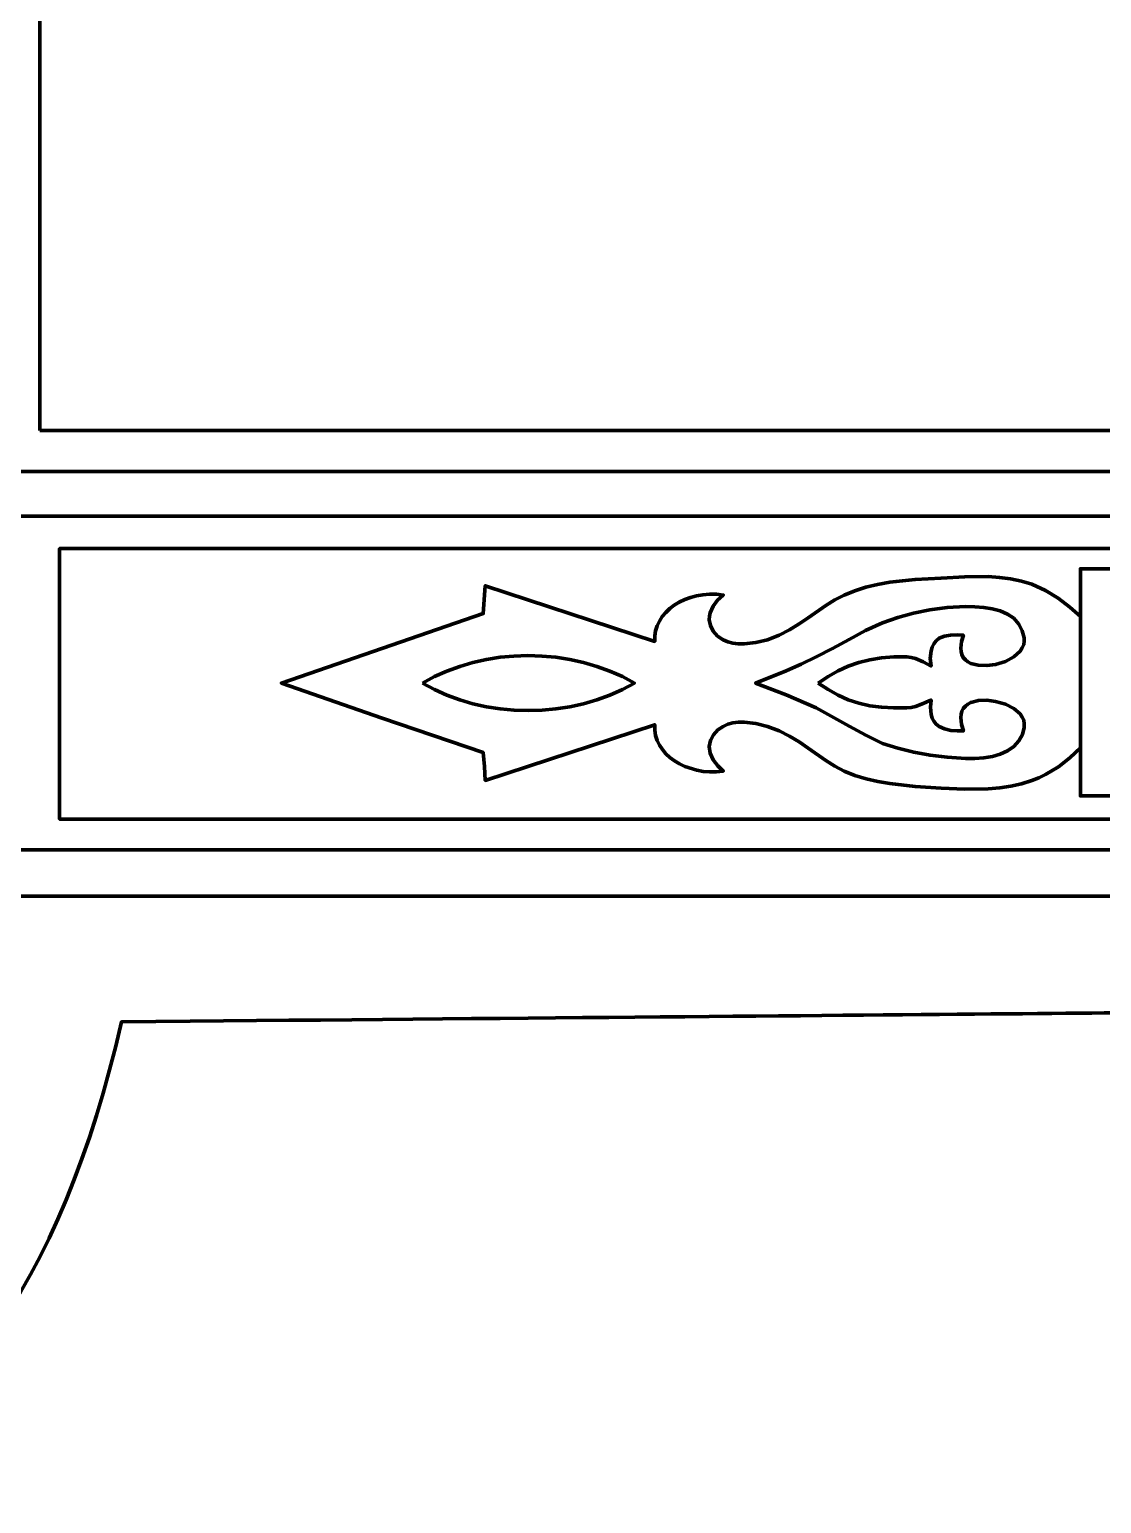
# Model space of a CAD drawing. Header units: millimetres. Extents: x -607 to 1451, y -798 to 283.
# Drawn here: x 332.93 to 350.06, y -710.53 to -686.98 of the extents above; entities that cross this region are included whole.
import ezdxf

# ---------------------------------------------------------------- set-up
doc = ezdxf.new("R2010")
doc.units = ezdxf.units.MM
doc.header["$MEASUREMENT"] = 0
doc.layers.add('layer 1', color=7, linetype='Continuous')

msp = doc.modelspace()

# ---------------------------------------------------------------- linework, layer by layer
at = {"layer": 'layer 1', "color": 242, "lineweight": 100}
for points, knots in [([(351.9345, -627.5165), (351.0278, -627.6915), (349.8621, -628.409), (348.4373, -629.6686), (348.4373, -629.6686), (345.4718, -629.7111), (343.0507, -630.7872), (341.1746, -632.8965), (341.1746, -632.8965), (339.9794, -631.6137), (337.2535, -632.2414), (332.9971, -634.7795), (332.9971, -634.7795), (330.6201, -634.0571), (328.2528, -635.1692), (325.8957, -638.115), (325.8957, -638.115), (324.6505, -637.3997), (323.3233, -637.1129), (321.9146, -637.2542), (321.9146, -637.2542), (320.578, -637.0313), (319.2867, -637.6591), (318.041, -639.1372), (318.041, -639.1372), (317.2286, -640.652), (317.6589, -642.0331), (319.3322, -643.2797), (319.3322, -643.2797), (321.52, -647.978), (322.614, -650.3273), (322.614, -650.3273), (322.614, -650.3273), (323.4749, -650.2913), (323.9051, -650.2735), (323.9051, -650.2735), (323.9051, -650.2735), (323.9412, -652.1743), (323.9589, -653.1248), (323.9589, -653.1248), (323.9589, -653.1248), (322.3451, -653.1247), (321.538, -653.1248), (321.538, -653.1248), (321.538, -653.1248), (323.6933, -656.3203), (324.5181, -658.4634), (324.0126, -659.5537), (324.0126, -659.5537), (324.0487, -677.5044), (324.0664, -686.4797), (324.0664, -686.4797), (324.0664, -686.4797), (323.0353, -688.1702), (323.0261, -689.7752), (324.0395, -691.2946), (324.0395, -691.2946), (324.4835, -692.2493), (324.0081, -693.3702), (322.6138, -694.6571), (322.6138, -694.6571), (323.4567, -696.6613), (323.4747, -698.6877), (322.6676, -700.7363), (322.6676, -700.7363), (323.1217, -705.5435), (325.184, -708.8075), (328.8546, -710.5277), (328.8546, -710.5277), (331.5938, -709.5959), (333.4408, -707.0317), (334.3957, -702.8345), (334.3957, -702.8345), (346.2676, -702.7268), (352.2034, -702.6732), (352.2034, -702.6732)], [0, 0, 0, 0, 0.05, 0.05, 0.05, 0.05, 0.1, 0.1, 0.1, 0.1, 0.15, 0.15, 0.15, 0.15, 0.2, 0.2, 0.2, 0.2, 0.25, 0.25, 0.25, 0.25, 0.3, 0.3, 0.3, 0.3, 0.35, 0.35, 0.35, 0.35, 0.4, 0.4, 0.4, 0.4, 0.45, 0.45, 0.45, 0.45, 0.5, 0.5, 0.5, 0.5, 0.55, 0.55, 0.55, 0.55, 0.6, 0.6, 0.6, 0.6, 0.65, 0.65, 0.65, 0.65, 0.7, 0.7, 0.7, 0.7, 0.75, 0.75, 0.75, 0.75, 0.8, 0.8, 0.8, 0.8, 0.85, 0.85, 0.85, 0.85, 0.9, 0.9, 0.9, 0.9, 1, 1, 1, 1]), ([(333.0904, -693.3924), (333.0904, -693.3924), (371.3143, -693.3924), (371.3143, -693.3924), (371.3143, -693.3924), (371.3143, -693.3924), (371.3143, -656.0024), (371.3143, -656.0024), (371.3143, -656.0024), (371.3143, -656.0024), (333.0904, -656.0024), (333.0904, -656.0024), (333.0904, -656.0024), (333.0904, -656.0024), (333.0904, -693.3924), (333.0904, -693.3924)], [0, 0, 0, 0, 0.2, 0.2, 0.2, 0.2, 0.4, 0.4, 0.4, 0.4, 0.6, 0.6, 0.6, 0.6, 1, 1, 1, 1])]:
    msp.add_open_spline(points, degree=3, knots=knots, dxfattribs=at)
at = {"layer": 'layer 1', "lineweight": 100}
for points, knots in [([(379.6053, -694.7586), (379.6053, -694.7586), (379.6052, -694.0431), (379.6052, -694.0431), (379.6052, -694.0431), (379.6052, -694.0431), (352.1372, -694.0431), (352.1372, -694.0431), (352.1372, -694.0431), (352.1372, -694.0431), (324.637, -694.0431), (324.637, -694.0431), (324.637, -694.0431), (324.637, -694.0431), (324.637, -694.7587), (324.637, -694.7587), (324.637, -694.7587), (324.637, -694.7587), (352.1372, -694.7587), (352.1372, -694.7587), (352.1372, -694.7587), (352.1372, -694.7587), (379.6052, -694.7587), (379.6052, -694.7587)], [0, 0, 0, 0, 0.1428571, 0.1428571, 0.1428571, 0.1428571, 0.2857143, 0.2857143, 0.2857143, 0.2857143, 0.4285714, 0.4285714, 0.4285714, 0.4285714, 0.5714286, 0.5714286, 0.5714286, 0.5714286, 0.7142857, 0.7142857, 0.7142857, 0.7142857, 1, 1, 1, 1]), ([(370.8362, -695.277), (370.8362, -695.277), (370.8361, -699.5958), (370.8361, -699.5958), (370.8361, -699.5958), (370.8361, -699.5958), (352.1372, -699.5958), (352.1372, -699.5958), (352.1372, -699.5958), (352.1372, -699.5958), (333.4062, -699.5958), (333.4062, -699.5958), (333.4062, -699.5958), (333.4062, -699.5958), (333.4062, -695.277), (333.4062, -695.277), (333.4062, -695.277), (333.4062, -695.277), (352.1372, -695.277), (352.1372, -695.277), (352.1372, -695.277), (352.1372, -695.277), (370.8361, -695.277), (370.8361, -695.277)], [0, 0, 0, 0, 0.1428571, 0.1428571, 0.1428571, 0.1428571, 0.2857143, 0.2857143, 0.2857143, 0.2857143, 0.4285714, 0.4285714, 0.4285714, 0.4285714, 0.5714286, 0.5714286, 0.5714286, 0.5714286, 0.7142857, 0.7142857, 0.7142857, 0.7142857, 1, 1, 1, 1]), ([(354.5554, -695.5977), (354.5554, -695.5977), (354.5552, -699.2256), (354.5552, -699.2256), (354.5552, -699.2256), (354.5552, -699.2256), (352.1372, -699.2256), (352.1372, -699.2256), (352.1372, -699.2256), (352.1372, -699.2256), (349.7193, -699.2256), (349.7193, -699.2256), (349.7193, -699.2256), (349.7193, -699.2256), (349.7193, -695.5978), (349.7193, -695.5978), (349.7193, -695.5978), (349.7193, -695.5978), (352.1372, -695.5978), (352.1372, -695.5978), (352.1372, -695.5978), (352.1372, -695.5978), (354.5552, -695.5978), (354.5552, -695.5978)], [0, 0, 0, 0, 0.1428571, 0.1428571, 0.1428571, 0.1428571, 0.2857143, 0.2857143, 0.2857143, 0.2857143, 0.4285714, 0.4285714, 0.4285714, 0.4285714, 0.5714286, 0.5714286, 0.5714286, 0.5714286, 0.7142857, 0.7142857, 0.7142857, 0.7142857, 1, 1, 1, 1]), ([(349.7193, -696.3627), (349.7193, -696.3627), (349.5513, -696.2107), (349.5513, -696.2107), (349.5513, -696.2107), (349.5513, -696.2107), (349.3647, -696.0687), (349.3647, -696.0687), (349.3647, -696.0687), (349.3647, -696.0687), (349.162, -695.9442), (349.162, -695.9442), (349.162, -695.9442), (349.162, -695.9442), (348.9455, -695.8446), (348.9455, -695.8446), (348.9455, -695.8446), (348.9455, -695.8446), (348.7777, -695.7948), (348.7777, -695.7948), (348.7777, -695.7948), (348.7777, -695.7948), (348.6044, -695.7593), (348.6044, -695.7593), (348.6044, -695.7593), (348.6044, -695.7593), (348.4263, -695.7363), (348.4263, -695.7363), (348.4263, -695.7363), (348.4263, -695.7363), (348.2444, -695.7241), (348.2444, -695.7241), (348.2444, -695.7241), (348.2444, -695.7241), (347.8722, -695.7246), (347.8722, -695.7246), (347.8722, -695.7246), (347.8722, -695.7246), (347.4948, -695.7459), (347.4948, -695.7459), (347.4948, -695.7459), (347.4948, -695.7459), (347.0779, -695.7699), (347.0779, -695.7699), (347.0779, -695.7699), (347.0779, -695.7699), (346.6736, -695.8143), (346.6736, -695.8143), (346.6736, -695.8143), (346.6736, -695.8143), (346.4797, -695.8483), (346.4797, -695.8483), (346.4797, -695.8483), (346.4797, -695.8483), (346.2931, -695.8923), (346.2931, -695.8923), (346.2931, -695.8923), (346.2931, -695.8923), (346.1151, -695.9481), (346.1151, -695.9481), (346.1151, -695.9481), (346.1151, -695.9481), (345.9473, -696.0173), (345.9473, -696.0173), (345.9473, -696.0173), (345.9473, -696.0173), (345.796, -696.0961), (345.796, -696.0961), (345.796, -696.0961), (345.796, -696.0961), (345.6518, -696.1855), (345.6518, -696.1855), (345.6518, -696.1855), (345.6518, -696.1855), (345.3695, -696.3811), (345.3695, -696.3811), (345.3695, -696.3811), (345.3695, -696.3811), (345.2239, -696.4798), (345.2239, -696.4798), (345.2239, -696.4798), (345.2239, -696.4798), (345.07, -696.5738), (345.07, -696.5738), (345.07, -696.5738), (345.07, -696.5738), (344.904, -696.6596), (344.904, -696.6596), (344.904, -696.6596), (344.904, -696.6596), (344.7221, -696.7331), (344.7221, -696.7331), (344.7221, -696.7331), (344.7221, -696.7331), (344.5341, -696.7765), (344.5341, -696.7765), (344.5341, -696.7765), (344.5341, -696.7765), (344.3447, -696.7983), (344.3447, -696.7983), (344.3447, -696.7983), (344.3447, -696.7983), (344.2533, -696.7977), (344.2533, -696.7977), (344.2533, -696.7977), (344.2533, -696.7977), (344.1667, -696.7875), (344.1667, -696.7875), (344.1667, -696.7875), (344.1667, -696.7875), (344.086, -696.7664), (344.086, -696.7664), (344.086, -696.7664), (344.086, -696.7664), (344.0129, -696.7331), (344.0129, -696.7331), (344.0129, -696.7331), (344.0129, -696.7331), (343.9223, -696.6741), (343.9223, -696.6741), (343.9223, -696.6741), (343.9223, -696.6741), (343.8528, -696.596), (343.8528, -696.596), (343.8528, -696.596), (343.8528, -696.596), (343.8069, -696.5061), (343.8069, -696.5061), (343.8069, -696.5061), (343.8069, -696.5061), (343.7872, -696.4122), (343.7872, -696.4122), (343.7872, -696.4122), (343.7872, -696.4122), (343.7905, -696.3558), (343.7905, -696.3558), (343.7905, -696.3558), (343.7905, -696.3558), (343.8026, -696.3008), (343.8026, -696.3008), (343.8026, -696.3008), (343.8026, -696.3008), (343.85, -696.1963), (343.85, -696.1963), (343.85, -696.1963), (343.85, -696.1963), (343.9223, -696.101), (343.9223, -696.101), (343.9223, -696.101), (343.9223, -696.101), (344.0129, -696.0173), (344.0129, -696.0173), (344.0129, -696.0173), (344.0129, -696.0173), (343.9025, -696.0062), (343.9025, -696.0062), (343.9025, -696.0062), (343.9025, -696.0062), (343.7944, -696.005), (343.7944, -696.005), (343.7944, -696.005), (343.7944, -696.005), (343.689, -696.0133), (343.689, -696.0133), (343.689, -696.0133), (343.689, -696.0133), (343.5872, -696.0306), (343.5872, -696.0306), (343.5872, -696.0306), (343.5872, -696.0306), (343.4897, -696.0564), (343.4897, -696.0564), (343.4897, -696.0564), (343.4897, -696.0564), (343.3973, -696.0902), (343.3973, -696.0902), (343.3973, -696.0902), (343.3973, -696.0902), (343.3108, -696.1314), (343.3108, -696.1314), (343.3108, -696.1314), (343.3108, -696.1314), (343.2308, -696.1796), (343.2308, -696.1796), (343.2308, -696.1796), (343.2308, -696.1796), (343.1582, -696.2344), (343.1582, -696.2344), (343.1582, -696.2344), (343.1582, -696.2344), (343.0935, -696.2951), (343.0935, -696.2951), (343.0935, -696.2951), (343.0935, -696.2951), (343.0377, -696.3613), (343.0377, -696.3613), (343.0377, -696.3613), (343.0377, -696.3613), (342.9915, -696.4326), (342.9915, -696.4326), (342.9915, -696.4326), (342.9915, -696.4326), (342.9555, -696.5083), (342.9555, -696.5083), (342.9555, -696.5083), (342.9555, -696.5083), (342.9306, -696.5881), (342.9306, -696.5881), (342.9306, -696.5881), (342.9306, -696.5881), (342.9174, -696.6714), (342.9174, -696.6714), (342.9174, -696.6714), (342.9174, -696.6714), (342.9168, -696.7576), (342.9168, -696.7576), (342.9168, -696.7576), (342.9168, -696.7576), (340.2087, -695.8693), (340.2087, -695.8693), (340.2087, -695.8693), (340.2087, -695.8693), (340.1764, -696.3135), (340.1764, -696.3135), (340.1764, -696.3135), (340.1764, -696.3135), (336.9525, -697.4241), (336.9525, -697.4241), (336.9525, -697.4241), (336.9525, -697.4241), (338.5602, -697.983), (338.5602, -697.983), (338.5602, -697.983), (338.5602, -697.983), (340.1764, -698.5346), (340.1764, -698.5346), (340.1764, -698.5346), (340.1764, -698.5346), (340.197, -698.7576), (340.197, -698.7576), (340.197, -698.7576), (340.197, -698.7576), (340.2087, -698.9788), (340.2087, -698.9788), (340.2087, -698.9788), (340.2087, -698.9788), (342.9168, -698.0904), (342.9168, -698.0904), (342.9168, -698.0904), (342.9168, -698.0904), (342.9181, -698.1764), (342.9181, -698.1764), (342.9181, -698.1764), (342.9181, -698.1764), (342.9318, -698.2593), (342.9318, -698.2593), (342.9318, -698.2593), (342.9318, -698.2593), (342.9572, -698.3389), (342.9572, -698.3389), (342.9572, -698.3389), (342.9572, -698.3389), (342.9935, -698.4145), (342.9935, -698.4145), (342.9935, -698.4145), (342.9935, -698.4145), (343.0401, -698.4855), (343.0401, -698.4855), (343.0401, -698.4855), (343.0401, -698.4855), (343.0962, -698.5516), (343.0962, -698.5516), (343.0962, -698.5516), (343.0962, -698.5516), (343.161, -698.6123), (343.161, -698.6123), (343.161, -698.6123), (343.161, -698.6123), (343.2337, -698.6669), (343.2337, -698.6669), (343.2337, -698.6669), (343.2337, -698.6669), (343.3138, -698.7151), (343.3138, -698.7151), (343.3138, -698.7151), (343.3138, -698.7151), (343.4002, -698.7564), (343.4002, -698.7564), (343.4002, -698.7564), (343.4002, -698.7564), (343.5895, -698.8162), (343.5895, -698.8162), (343.5895, -698.8162), (343.5895, -698.8162), (343.6909, -698.8337), (343.6909, -698.8337), (343.6909, -698.8337), (343.6909, -698.8337), (343.7957, -698.8423), (343.7957, -698.8423), (343.7957, -698.8423), (343.7957, -698.8423), (343.9034, -698.8415), (343.9034, -698.8415), (343.9034, -698.8415), (343.9034, -698.8415), (344.0129, -698.8308), (344.0129, -698.8308), (344.0129, -698.8308), (344.0129, -698.8308), (343.9246, -698.7453), (343.9246, -698.7453), (343.9246, -698.7453), (343.9246, -698.7453), (343.8527, -698.6494), (343.8527, -698.6494), (343.8527, -698.6494), (343.8527, -698.6494), (343.8045, -698.5455), (343.8045, -698.5455), (343.8045, -698.5455), (343.8045, -698.5455), (343.7872, -698.4359), (343.7872, -698.4359), (343.7872, -698.4359), (343.7872, -698.4359), (343.8083, -698.3401), (343.8083, -698.3401), (343.8083, -698.3401), (343.8083, -698.3401), (343.8546, -698.2496), (343.8546, -698.2496), (343.8546, -698.2496), (343.8546, -698.2496), (343.9236, -698.172), (343.9236, -698.172), (343.9236, -698.172), (343.9236, -698.172), (344.0129, -698.1151), (344.0129, -698.1151), (344.0129, -698.1151), (344.0129, -698.1151), (344.0865, -698.0804), (344.0865, -698.0804), (344.0865, -698.0804), (344.0865, -698.0804), (344.1676, -698.0583), (344.1676, -698.0583), (344.1676, -698.0583), (344.1676, -698.0583), (344.2546, -698.0475), (344.2546, -698.0475), (344.2546, -698.0475), (344.2546, -698.0475), (344.346, -698.0466), (344.346, -698.0466), (344.346, -698.0466), (344.346, -698.0466), (344.5351, -698.0692), (344.5351, -698.0692), (344.5351, -698.0692), (344.5351, -698.0692), (344.7221, -698.1151), (344.7221, -698.1151), (344.7221, -698.1151), (344.7221, -698.1151), (344.9049, -698.1866), (344.9049, -698.1866), (344.9049, -698.1866), (344.9049, -698.1866), (345.0716, -698.2709), (345.0716, -698.2709), (345.0716, -698.2709), (345.0716, -698.2709), (345.226, -698.3641), (345.226, -698.3641), (345.226, -698.3641), (345.226, -698.3641), (345.3719, -698.4623), (345.3719, -698.4623), (345.3719, -698.4623), (345.3719, -698.4623), (345.6537, -698.6591), (345.6537, -698.6591), (345.6537, -698.6591), (345.6537, -698.6591), (345.7971, -698.75), (345.7971, -698.75), (345.7971, -698.75), (345.7971, -698.75), (345.9473, -698.8308), (345.9473, -698.8308), (345.9473, -698.8308), (345.9473, -698.8308), (346.1167, -698.8974), (346.1167, -698.8974), (346.1167, -698.8974), (346.1167, -698.8974), (346.2958, -698.9513), (346.2958, -698.9513), (346.2958, -698.9513), (346.2958, -698.9513), (346.4831, -698.9941), (346.4831, -698.9941), (346.4831, -698.9941), (346.4831, -698.9941), (346.6773, -699.0276), (346.6773, -699.0276), (346.6773, -699.0276), (346.6773, -699.0276), (347.0808, -699.0733), (347.0808, -699.0733), (347.0808, -699.0733), (347.0808, -699.0733), (347.4948, -699.1022), (347.4948, -699.1022), (347.4948, -699.1022), (347.4948, -699.1022), (347.8751, -699.1171), (347.8751, -699.1171), (347.8751, -699.1171), (347.8751, -699.1171), (348.2482, -699.1125), (348.2482, -699.1125), (348.2482, -699.1125), (348.2482, -699.1125), (348.43, -699.0979), (348.43, -699.0979), (348.43, -699.0979), (348.43, -699.0979), (348.6073, -699.0721), (348.6073, -699.0721), (348.6073, -699.0721), (348.6073, -699.0721), (348.7795, -699.0331), (348.7795, -699.0331), (348.7795, -699.0331), (348.7795, -699.0331), (348.9455, -698.9788), (348.9455, -698.9788), (348.9455, -698.9788), (348.9455, -698.9788), (349.0568, -698.9365), (349.0568, -698.9365), (349.0568, -698.9365), (349.0568, -698.9365), (349.1643, -698.8858), (349.1643, -698.8858), (349.1643, -698.8858), (349.1643, -698.8858), (349.3677, -698.7634), (349.3677, -698.7634), (349.3677, -698.7634), (349.3677, -698.7634), (349.5535, -698.6192), (349.5535, -698.6192), (349.5535, -698.6192), (349.5535, -698.6192), (349.7193, -698.4606), (349.7193, -698.4606)], [0, 0, 0, 0, 0.0086207, 0.0086207, 0.0086207, 0.0086207, 0.0172414, 0.0172414, 0.0172414, 0.0172414, 0.0258621, 0.0258621, 0.0258621, 0.0258621, 0.0344828, 0.0344828, 0.0344828, 0.0344828, 0.0431034, 0.0431034, 0.0431034, 0.0431034, 0.0517241, 0.0517241, 0.0517241, 0.0517241, 0.0603448, 0.0603448, 0.0603448, 0.0603448, 0.0689655, 0.0689655, 0.0689655, 0.0689655, 0.0775862, 0.0775862, 0.0775862, 0.0775862, 0.0862069, 0.0862069, 0.0862069, 0.0862069, 0.0948276, 0.0948276, 0.0948276, 0.0948276, 0.1034483, 0.1034483, 0.1034483, 0.1034483, 0.112069, 0.112069, 0.112069, 0.112069, 0.1206897, 0.1206897, 0.1206897, 0.1206897, 0.1293103, 0.1293103, 0.1293103, 0.1293103, 0.137931, 0.137931, 0.137931, 0.137931, 0.1465517, 0.1465517, 0.1465517, 0.1465517, 0.1551724, 0.1551724, 0.1551724, 0.1551724, 0.1637931, 0.1637931, 0.1637931, 0.1637931, 0.1724138, 0.1724138, 0.1724138, 0.1724138, 0.1810345, 0.1810345, 0.1810345, 0.1810345, 0.1896552, 0.1896552, 0.1896552, 0.1896552, 0.1982759, 0.1982759, 0.1982759, 0.1982759, 0.2068966, 0.2068966, 0.2068966, 0.2068966, 0.2155172, 0.2155172, 0.2155172, 0.2155172, 0.2241379, 0.2241379, 0.2241379, 0.2241379, 0.2327586, 0.2327586, 0.2327586, 0.2327586, 0.2413793, 0.2413793, 0.2413793, 0.2413793, 0.25, 0.25, 0.25, 0.25, 0.2586207, 0.2586207, 0.2586207, 0.2586207, 0.2672414, 0.2672414, 0.2672414, 0.2672414, 0.2758621, 0.2758621, 0.2758621, 0.2758621, 0.2844828, 0.2844828, 0.2844828, 0.2844828, 0.2931034, 0.2931034, 0.2931034, 0.2931034, 0.3017241, 0.3017241, 0.3017241, 0.3017241, 0.3103448, 0.3103448, 0.3103448, 0.3103448, 0.3189655, 0.3189655, 0.3189655, 0.3189655, 0.3275862, 0.3275862, 0.3275862, 0.3275862, 0.3362069, 0.3362069, 0.3362069, 0.3362069, 0.3448276, 0.3448276, 0.3448276, 0.3448276, 0.3534483, 0.3534483, 0.3534483, 0.3534483, 0.362069, 0.362069, 0.362069, 0.362069, 0.3706897, 0.3706897, 0.3706897, 0.3706897, 0.3793103, 0.3793103, 0.3793103, 0.3793103, 0.387931, 0.387931, 0.387931, 0.387931, 0.3965517, 0.3965517, 0.3965517, 0.3965517, 0.4051724, 0.4051724, 0.4051724, 0.4051724, 0.4137931, 0.4137931, 0.4137931, 0.4137931, 0.4224138, 0.4224138, 0.4224138, 0.4224138, 0.4310345, 0.4310345, 0.4310345, 0.4310345, 0.4396552, 0.4396552, 0.4396552, 0.4396552, 0.4482759, 0.4482759, 0.4482759, 0.4482759, 0.4568966, 0.4568966, 0.4568966, 0.4568966, 0.4655172, 0.4655172, 0.4655172, 0.4655172, 0.4741379, 0.4741379, 0.4741379, 0.4741379, 0.4827586, 0.4827586, 0.4827586, 0.4827586, 0.4913793, 0.4913793, 0.4913793, 0.4913793, 0.5, 0.5, 0.5, 0.5, 0.5086207, 0.5086207, 0.5086207, 0.5086207, 0.5172414, 0.5172414, 0.5172414, 0.5172414, 0.5258621, 0.5258621, 0.5258621, 0.5258621, 0.5344828, 0.5344828, 0.5344828, 0.5344828, 0.5431034, 0.5431034, 0.5431034, 0.5431034, 0.5517241, 0.5517241, 0.5517241, 0.5517241, 0.5603448, 0.5603448, 0.5603448, 0.5603448, 0.5689655, 0.5689655, 0.5689655, 0.5689655, 0.5775862, 0.5775862, 0.5775862, 0.5775862, 0.5862069, 0.5862069, 0.5862069, 0.5862069, 0.5948276, 0.5948276, 0.5948276, 0.5948276, 0.6034483, 0.6034483, 0.6034483, 0.6034483, 0.612069, 0.612069, 0.612069, 0.612069, 0.6206897, 0.6206897, 0.6206897, 0.6206897, 0.6293103, 0.6293103, 0.6293103, 0.6293103, 0.637931, 0.637931, 0.637931, 0.637931, 0.6465517, 0.6465517, 0.6465517, 0.6465517, 0.6551724, 0.6551724, 0.6551724, 0.6551724, 0.6637931, 0.6637931, 0.6637931, 0.6637931, 0.6724138, 0.6724138, 0.6724138, 0.6724138, 0.6810345, 0.6810345, 0.6810345, 0.6810345, 0.6896552, 0.6896552, 0.6896552, 0.6896552, 0.6982759, 0.6982759, 0.6982759, 0.6982759, 0.7068966, 0.7068966, 0.7068966, 0.7068966, 0.7155172, 0.7155172, 0.7155172, 0.7155172, 0.7241379, 0.7241379, 0.7241379, 0.7241379, 0.7327586, 0.7327586, 0.7327586, 0.7327586, 0.7413793, 0.7413793, 0.7413793, 0.7413793, 0.75, 0.75, 0.75, 0.75, 0.7586207, 0.7586207, 0.7586207, 0.7586207, 0.7672414, 0.7672414, 0.7672414, 0.7672414, 0.7758621, 0.7758621, 0.7758621, 0.7758621, 0.7844828, 0.7844828, 0.7844828, 0.7844828, 0.7931034, 0.7931034, 0.7931034, 0.7931034, 0.8017241, 0.8017241, 0.8017241, 0.8017241, 0.8103448, 0.8103448, 0.8103448, 0.8103448, 0.8189655, 0.8189655, 0.8189655, 0.8189655, 0.8275862, 0.8275862, 0.8275862, 0.8275862, 0.8362069, 0.8362069, 0.8362069, 0.8362069, 0.8448276, 0.8448276, 0.8448276, 0.8448276, 0.8534483, 0.8534483, 0.8534483, 0.8534483, 0.862069, 0.862069, 0.862069, 0.862069, 0.8706897, 0.8706897, 0.8706897, 0.8706897, 0.8793103, 0.8793103, 0.8793103, 0.8793103, 0.887931, 0.887931, 0.887931, 0.887931, 0.8965517, 0.8965517, 0.8965517, 0.8965517, 0.9051724, 0.9051724, 0.9051724, 0.9051724, 0.9137931, 0.9137931, 0.9137931, 0.9137931, 0.9224138, 0.9224138, 0.9224138, 0.9224138, 0.9310345, 0.9310345, 0.9310345, 0.9310345, 0.9396552, 0.9396552, 0.9396552, 0.9396552, 0.9482759, 0.9482759, 0.9482759, 0.9482759, 0.9568966, 0.9568966, 0.9568966, 0.9568966, 0.9655172, 0.9655172, 0.9655172, 0.9655172, 0.9741379, 0.9741379, 0.9741379, 0.9741379, 0.9827586, 0.9827586, 0.9827586, 0.9827586, 1, 1, 1, 1]), ([(345.5282, -697.4239), (345.5282, -697.4239), (345.6874, -697.529), (345.6874, -697.529), (345.6874, -697.529), (345.6874, -697.529), (345.8479, -697.6172), (345.8479, -697.6172), (345.8479, -697.6172), (345.8479, -697.6172), (346.0115, -697.6889), (346.0115, -697.6889), (346.0115, -697.6889), (346.0115, -697.6889), (346.1805, -697.7449), (346.1805, -697.7449), (346.1805, -697.7449), (346.1805, -697.7449), (346.3564, -697.7853), (346.3564, -697.7853), (346.3564, -697.7853), (346.3564, -697.7853), (346.5416, -697.8108), (346.5416, -697.8108), (346.5416, -697.8108), (346.5416, -697.8108), (346.7378, -697.8219), (346.7378, -697.8219), (346.7378, -697.8219), (346.7378, -697.8219), (346.9467, -697.8189), (346.9467, -697.8189), (346.9467, -697.8189), (346.9467, -697.8189), (347.015, -697.8145), (347.015, -697.8145), (347.015, -697.8145), (347.015, -697.8145), (347.0837, -697.7995), (347.0837, -697.7995), (347.0837, -697.7995), (347.0837, -697.7995), (347.2098, -697.7527), (347.2098, -697.7527), (347.2098, -697.7527), (347.2098, -697.7527), (347.3011, -697.7082), (347.3011, -697.7082), (347.3011, -697.7082), (347.3011, -697.7082), (347.3336, -697.6955), (347.3336, -697.6955), (347.3336, -697.6955), (347.3336, -697.6955), (347.3227, -697.8089), (347.3227, -697.8089), (347.3227, -697.8089), (347.3227, -697.8089), (347.3349, -697.9274), (347.3349, -697.9274), (347.3349, -697.9274), (347.3349, -697.9274), (347.3523, -697.9835), (347.3523, -697.9835), (347.3523, -697.9835), (347.3523, -697.9835), (347.3786, -698.0348), (347.3786, -698.0348), (347.3786, -698.0348), (347.3786, -698.0348), (347.4151, -698.0793), (347.4151, -698.0793), (347.4151, -698.0793), (347.4151, -698.0793), (347.4626, -698.1151), (347.4626, -698.1151), (347.4626, -698.1151), (347.4626, -698.1151), (347.5475, -698.1569), (347.5475, -698.1569), (347.5475, -698.1569), (347.5475, -698.1569), (347.6473, -698.18), (347.6473, -698.18), (347.6473, -698.18), (347.6473, -698.18), (347.7513, -698.1892), (347.7513, -698.1892), (347.7513, -698.1892), (347.7513, -698.1892), (347.8494, -698.1891), (347.8494, -698.1891), (347.8494, -698.1891), (347.8494, -698.1891), (347.822, -698.0832), (347.822, -698.0832), (347.822, -698.0832), (347.822, -698.0832), (347.8099, -697.9735), (347.8099, -697.9735), (347.8099, -697.9735), (347.8099, -697.9735), (347.8134, -697.9212), (347.8134, -697.9212), (347.8134, -697.9212), (347.8134, -697.9212), (347.8256, -697.8728), (347.8256, -697.8728), (347.8256, -697.8728), (347.8256, -697.8728), (347.8478, -697.83), (347.8478, -697.83), (347.8478, -697.83), (347.8478, -697.83), (347.8817, -697.7942), (347.8817, -697.7942), (347.8817, -697.7942), (347.8817, -697.7942), (347.9199, -697.759), (347.9199, -697.759), (347.9199, -697.759), (347.9199, -697.759), (347.9685, -697.7317), (347.9685, -697.7317), (347.9685, -697.7317), (347.9685, -697.7317), (348.0892, -697.7002), (348.0892, -697.7002), (348.0892, -697.7002), (348.0892, -697.7002), (348.2269, -697.6972), (348.2269, -697.6972), (348.2269, -697.6972), (348.2269, -697.6972), (348.3653, -697.7202), (348.3653, -697.7202), (348.3653, -697.7202), (348.3653, -697.7202), (348.5244, -697.7632), (348.5244, -697.7632), (348.5244, -697.7632), (348.5244, -697.7632), (348.6566, -697.8309), (348.6566, -697.8309), (348.6566, -697.8309), (348.6566, -697.8309), (348.7561, -697.9174), (348.7561, -697.9174), (348.7561, -697.9174), (348.7561, -697.9174), (348.7916, -697.9657), (348.7916, -697.9657), (348.7916, -697.9657), (348.7916, -697.9657), (348.8166, -698.0163), (348.8166, -698.0163), (348.8166, -698.0163), (348.8166, -698.0163), (348.8239, -698.0738), (348.8239, -698.0738), (348.8239, -698.0738), (348.8239, -698.0738), (348.8218, -698.1317), (348.8218, -698.1317), (348.8218, -698.1317), (348.8218, -698.1317), (348.7928, -698.2449), (348.7928, -698.2449), (348.7928, -698.2449), (348.7928, -698.2449), (348.7355, -698.3488), (348.7355, -698.3488), (348.7355, -698.3488), (348.7355, -698.3488), (348.6554, -698.4359), (348.6554, -698.4359), (348.6554, -698.4359), (348.6554, -698.4359), (348.5551, -698.5061), (348.5551, -698.5061), (348.5551, -698.5061), (348.5551, -698.5061), (348.4405, -698.5585), (348.4405, -698.5585), (348.4405, -698.5585), (348.4405, -698.5585), (348.3141, -698.5951), (348.3141, -698.5951), (348.3141, -698.5951), (348.3141, -698.5951), (348.1781, -698.6178), (348.1781, -698.6178), (348.1781, -698.6178), (348.1781, -698.6178), (348.0356, -698.6284), (348.0356, -698.6284), (348.0356, -698.6284), (348.0356, -698.6284), (347.8886, -698.6292), (347.8886, -698.6292), (347.8886, -698.6292), (347.8886, -698.6292), (347.5915, -698.6086), (347.5915, -698.6086), (347.5915, -698.6086), (347.5915, -698.6086), (347.3179, -698.5772), (347.3179, -698.5772), (347.3179, -698.5772), (347.3179, -698.5772), (347.0557, -698.5294), (347.0557, -698.5294), (347.0557, -698.5294), (347.0557, -698.5294), (346.8036, -698.4658), (346.8036, -698.4658), (346.8036, -698.4658), (346.8036, -698.4658), (346.5599, -698.3865), (346.5599, -698.3865), (346.5599, -698.3865), (346.5599, -698.3865), (346.2887, -698.2573), (346.2887, -698.2573), (346.2887, -698.2573), (346.2887, -698.2573), (346.0239, -698.1139), (346.0239, -698.1139), (346.0239, -698.1139), (346.0239, -698.1139), (345.4959, -697.8189), (345.4959, -697.8189), (345.4959, -697.8189), (345.4959, -697.8189), (345.0185, -697.6124), (345.0185, -697.6124), (345.0185, -697.6124), (345.0185, -697.6124), (344.5287, -697.4241), (344.5287, -697.4241), (344.5287, -697.4241), (344.5287, -697.4241), (345.018, -697.2286), (345.018, -697.2286), (345.018, -697.2286), (345.018, -697.2286), (345.2587, -697.1221), (345.2587, -697.1221), (345.2587, -697.1221), (345.2587, -697.1221), (345.4959, -697.0045), (345.4959, -697.0045), (345.4959, -697.0045), (345.4959, -697.0045), (345.7602, -696.8691), (345.7602, -696.8691), (345.7602, -696.8691), (345.7602, -696.8691), (346.0224, -696.7259), (346.0224, -696.7259), (346.0224, -696.7259), (346.0224, -696.7259), (346.2874, -696.5862), (346.2874, -696.5862), (346.2874, -696.5862), (346.2874, -696.5862), (346.5599, -696.4615), (346.5599, -696.4615), (346.5599, -696.4615), (346.5599, -696.4615), (346.8017, -696.377), (346.8017, -696.377), (346.8017, -696.377), (346.8017, -696.377), (347.0532, -696.3089), (347.0532, -696.3089), (347.0532, -696.3089), (347.0532, -696.3089), (347.316, -696.2554), (347.316, -696.2554), (347.316, -696.2554), (347.316, -696.2554), (347.5915, -696.2148), (347.5915, -696.2148), (347.5915, -696.2148), (347.5915, -696.2148), (347.8865, -696.2021), (347.8865, -696.2021), (347.8865, -696.2021), (347.8865, -696.2021), (348.033, -696.2047), (348.033, -696.2047), (348.033, -696.2047), (348.033, -696.2047), (348.1755, -696.216), (348.1755, -696.216), (348.1755, -696.216), (348.1755, -696.216), (348.3114, -696.2379), (348.3114, -696.2379), (348.3114, -696.2379), (348.3114, -696.2379), (348.4384, -696.2725), (348.4384, -696.2725), (348.4384, -696.2725), (348.4384, -696.2725), (348.5539, -696.3217), (348.5539, -696.3217), (348.5539, -696.3217), (348.5539, -696.3217), (348.6554, -696.3876), (348.6554, -696.3876), (348.6554, -696.3876), (348.6554, -696.3876), (348.734, -696.4817), (348.734, -696.4817), (348.734, -696.4817), (348.734, -696.4817), (348.791, -696.588), (348.791, -696.588), (348.791, -696.588), (348.791, -696.588), (348.8205, -696.6989), (348.8205, -696.6989), (348.8205, -696.6989), (348.8205, -696.6989), (348.8231, -696.7537), (348.8231, -696.7537), (348.8231, -696.7537), (348.8231, -696.7537), (348.8166, -696.8071), (348.8166, -696.8071), (348.8166, -696.8071), (348.8166, -696.8071), (348.7911, -696.862), (348.7911, -696.862), (348.7911, -696.862), (348.7911, -696.862), (348.7554, -696.9137), (348.7554, -696.9137), (348.7554, -696.9137), (348.7554, -696.9137), (348.6558, -697.0052), (348.6558, -697.0052), (348.6558, -697.0052), (348.6558, -697.0052), (348.5238, -697.078), (348.5238, -697.078), (348.5238, -697.078), (348.5238, -697.078), (348.3653, -697.1279), (348.3653, -697.1279), (348.3653, -697.1279), (348.3653, -697.1279), (348.2266, -697.1447), (348.2266, -697.1447), (348.2266, -697.1447), (348.2266, -697.1447), (348.0886, -697.1398), (348.0886, -697.1398), (348.0886, -697.1398), (348.0886, -697.1398), (347.968, -697.1104), (347.968, -697.1104), (347.968, -697.1104), (347.968, -697.1104), (347.9196, -697.0856), (347.9196, -697.0856), (347.9196, -697.0856), (347.9196, -697.0856), (347.8817, -697.0538), (347.8817, -697.0538), (347.8817, -697.0538), (347.8817, -697.0538), (347.8473, -697.0148), (347.8473, -697.0148), (347.8473, -697.0148), (347.8473, -697.0148), (347.8248, -696.9695), (347.8248, -696.9695), (347.8248, -696.9695), (347.8248, -696.9695), (347.8123, -696.9197), (347.8123, -696.9197), (347.8123, -696.9197), (347.8123, -696.9197), (347.8087, -696.867), (347.8087, -696.867), (347.8087, -696.867), (347.8087, -696.867), (347.821, -696.7591), (347.821, -696.7591), (347.821, -696.7591), (347.821, -696.7591), (347.8494, -696.659), (347.8494, -696.659), (347.8494, -696.659), (347.8494, -696.659), (347.75, -696.6528), (347.75, -696.6528), (347.75, -696.6528), (347.75, -696.6528), (347.6456, -696.6575), (347.6456, -696.6575), (347.6456, -696.6575), (347.6456, -696.6575), (347.5462, -696.6753), (347.5462, -696.6753), (347.5462, -696.6753), (347.5462, -696.6753), (347.4626, -696.7084), (347.4626, -696.7084), (347.4626, -696.7084), (347.4626, -696.7084), (347.4144, -696.7492), (347.4144, -696.7492), (347.4144, -696.7492), (347.4144, -696.7492), (347.3776, -696.7976), (347.3776, -696.7976), (347.3776, -696.7976), (347.3776, -696.7976), (347.3511, -696.852), (347.3511, -696.852), (347.3511, -696.852), (347.3511, -696.852), (347.3337, -696.9106), (347.3337, -696.9106), (347.3337, -696.9106), (347.3337, -696.9106), (347.3219, -697.0335), (347.3219, -697.0335), (347.3219, -697.0335), (347.3219, -697.0335), (347.3336, -697.1526), (347.3336, -697.1526), (347.3336, -697.1526), (347.3336, -697.1526), (347.2091, -697.0854), (347.2091, -697.0854), (347.2091, -697.0854), (347.2091, -697.0854), (347.0831, -697.0331), (347.0831, -697.0331), (347.0831, -697.0331), (347.0831, -697.0331), (347.0147, -697.0141), (347.0147, -697.0141), (347.0147, -697.0141), (347.0147, -697.0141), (346.9467, -697.0045), (346.9467, -697.0045), (346.9467, -697.0045), (346.9467, -697.0045), (346.7373, -697.0071), (346.7373, -697.0071), (346.7373, -697.0071), (346.7373, -697.0071), (346.5409, -697.0226), (346.5409, -697.0226), (346.5409, -697.0226), (346.5409, -697.0226), (346.3557, -697.0515), (346.3557, -697.0515), (346.3557, -697.0515), (346.3557, -697.0515), (346.1796, -697.0947), (346.1796, -697.0947), (346.1796, -697.0947), (346.1796, -697.0947), (346.0108, -697.1527), (346.0108, -697.1527), (346.0108, -697.1527), (346.0108, -697.1527), (345.8473, -697.2265), (345.8473, -697.2265), (345.8473, -697.2265), (345.8473, -697.2265), (345.6871, -697.3167), (345.6871, -697.3167), (345.6871, -697.3167), (345.6871, -697.3167), (345.5281, -697.4241), (345.5281, -697.4241)], [0, 0, 0, 0, 0.0081967, 0.0081967, 0.0081967, 0.0081967, 0.0163934, 0.0163934, 0.0163934, 0.0163934, 0.0245902, 0.0245902, 0.0245902, 0.0245902, 0.0327869, 0.0327869, 0.0327869, 0.0327869, 0.0409836, 0.0409836, 0.0409836, 0.0409836, 0.0491803, 0.0491803, 0.0491803, 0.0491803, 0.057377, 0.057377, 0.057377, 0.057377, 0.0655738, 0.0655738, 0.0655738, 0.0655738, 0.0737705, 0.0737705, 0.0737705, 0.0737705, 0.0819672, 0.0819672, 0.0819672, 0.0819672, 0.0901639, 0.0901639, 0.0901639, 0.0901639, 0.0983607, 0.0983607, 0.0983607, 0.0983607, 0.1065574, 0.1065574, 0.1065574, 0.1065574, 0.1147541, 0.1147541, 0.1147541, 0.1147541, 0.1229508, 0.1229508, 0.1229508, 0.1229508, 0.1311475, 0.1311475, 0.1311475, 0.1311475, 0.1393443, 0.1393443, 0.1393443, 0.1393443, 0.147541, 0.147541, 0.147541, 0.147541, 0.1557377, 0.1557377, 0.1557377, 0.1557377, 0.1639344, 0.1639344, 0.1639344, 0.1639344, 0.1721311, 0.1721311, 0.1721311, 0.1721311, 0.1803279, 0.1803279, 0.1803279, 0.1803279, 0.1885246, 0.1885246, 0.1885246, 0.1885246, 0.1967213, 0.1967213, 0.1967213, 0.1967213, 0.204918, 0.204918, 0.204918, 0.204918, 0.2131148, 0.2131148, 0.2131148, 0.2131148, 0.2213115, 0.2213115, 0.2213115, 0.2213115, 0.2295082, 0.2295082, 0.2295082, 0.2295082, 0.2377049, 0.2377049, 0.2377049, 0.2377049, 0.2459016, 0.2459016, 0.2459016, 0.2459016, 0.2540984, 0.2540984, 0.2540984, 0.2540984, 0.2622951, 0.2622951, 0.2622951, 0.2622951, 0.2704918, 0.2704918, 0.2704918, 0.2704918, 0.2786885, 0.2786885, 0.2786885, 0.2786885, 0.2868852, 0.2868852, 0.2868852, 0.2868852, 0.295082, 0.295082, 0.295082, 0.295082, 0.3032787, 0.3032787, 0.3032787, 0.3032787, 0.3114754, 0.3114754, 0.3114754, 0.3114754, 0.3196721, 0.3196721, 0.3196721, 0.3196721, 0.3278689, 0.3278689, 0.3278689, 0.3278689, 0.3360656, 0.3360656, 0.3360656, 0.3360656, 0.3442623, 0.3442623, 0.3442623, 0.3442623, 0.352459, 0.352459, 0.352459, 0.352459, 0.3606557, 0.3606557, 0.3606557, 0.3606557, 0.3688525, 0.3688525, 0.3688525, 0.3688525, 0.3770492, 0.3770492, 0.3770492, 0.3770492, 0.3852459, 0.3852459, 0.3852459, 0.3852459, 0.3934426, 0.3934426, 0.3934426, 0.3934426, 0.4016393, 0.4016393, 0.4016393, 0.4016393, 0.4098361, 0.4098361, 0.4098361, 0.4098361, 0.4180328, 0.4180328, 0.4180328, 0.4180328, 0.4262295, 0.4262295, 0.4262295, 0.4262295, 0.4344262, 0.4344262, 0.4344262, 0.4344262, 0.442623, 0.442623, 0.442623, 0.442623, 0.4508197, 0.4508197, 0.4508197, 0.4508197, 0.4590164, 0.4590164, 0.4590164, 0.4590164, 0.4672131, 0.4672131, 0.4672131, 0.4672131, 0.4754098, 0.4754098, 0.4754098, 0.4754098, 0.4836066, 0.4836066, 0.4836066, 0.4836066, 0.4918033, 0.4918033, 0.4918033, 0.4918033, 0.5, 0.5, 0.5, 0.5, 0.5081967, 0.5081967, 0.5081967, 0.5081967, 0.5163934, 0.5163934, 0.5163934, 0.5163934, 0.5245902, 0.5245902, 0.5245902, 0.5245902, 0.5327869, 0.5327869, 0.5327869, 0.5327869, 0.5409836, 0.5409836, 0.5409836, 0.5409836, 0.5491803, 0.5491803, 0.5491803, 0.5491803, 0.557377, 0.557377, 0.557377, 0.557377, 0.5655738, 0.5655738, 0.5655738, 0.5655738, 0.5737705, 0.5737705, 0.5737705, 0.5737705, 0.5819672, 0.5819672, 0.5819672, 0.5819672, 0.5901639, 0.5901639, 0.5901639, 0.5901639, 0.5983607, 0.5983607, 0.5983607, 0.5983607, 0.6065574, 0.6065574, 0.6065574, 0.6065574, 0.6147541, 0.6147541, 0.6147541, 0.6147541, 0.6229508, 0.6229508, 0.6229508, 0.6229508, 0.6311475, 0.6311475, 0.6311475, 0.6311475, 0.6393443, 0.6393443, 0.6393443, 0.6393443, 0.647541, 0.647541, 0.647541, 0.647541, 0.6557377, 0.6557377, 0.6557377, 0.6557377, 0.6639344, 0.6639344, 0.6639344, 0.6639344, 0.6721311, 0.6721311, 0.6721311, 0.6721311, 0.6803279, 0.6803279, 0.6803279, 0.6803279, 0.6885246, 0.6885246, 0.6885246, 0.6885246, 0.6967213, 0.6967213, 0.6967213, 0.6967213, 0.704918, 0.704918, 0.704918, 0.704918, 0.7131148, 0.7131148, 0.7131148, 0.7131148, 0.7213115, 0.7213115, 0.7213115, 0.7213115, 0.7295082, 0.7295082, 0.7295082, 0.7295082, 0.7377049, 0.7377049, 0.7377049, 0.7377049, 0.7459016, 0.7459016, 0.7459016, 0.7459016, 0.7540984, 0.7540984, 0.7540984, 0.7540984, 0.7622951, 0.7622951, 0.7622951, 0.7622951, 0.7704918, 0.7704918, 0.7704918, 0.7704918, 0.7786885, 0.7786885, 0.7786885, 0.7786885, 0.7868852, 0.7868852, 0.7868852, 0.7868852, 0.795082, 0.795082, 0.795082, 0.795082, 0.8032787, 0.8032787, 0.8032787, 0.8032787, 0.8114754, 0.8114754, 0.8114754, 0.8114754, 0.8196721, 0.8196721, 0.8196721, 0.8196721, 0.8278689, 0.8278689, 0.8278689, 0.8278689, 0.8360656, 0.8360656, 0.8360656, 0.8360656, 0.8442623, 0.8442623, 0.8442623, 0.8442623, 0.852459, 0.852459, 0.852459, 0.852459, 0.8606557, 0.8606557, 0.8606557, 0.8606557, 0.8688525, 0.8688525, 0.8688525, 0.8688525, 0.8770492, 0.8770492, 0.8770492, 0.8770492, 0.8852459, 0.8852459, 0.8852459, 0.8852459, 0.8934426, 0.8934426, 0.8934426, 0.8934426, 0.9016393, 0.9016393, 0.9016393, 0.9016393, 0.9098361, 0.9098361, 0.9098361, 0.9098361, 0.9180328, 0.9180328, 0.9180328, 0.9180328, 0.9262295, 0.9262295, 0.9262295, 0.9262295, 0.9344262, 0.9344262, 0.9344262, 0.9344262, 0.942623, 0.942623, 0.942623, 0.942623, 0.9508197, 0.9508197, 0.9508197, 0.9508197, 0.9590164, 0.9590164, 0.9590164, 0.9590164, 0.9672131, 0.9672131, 0.9672131, 0.9672131, 0.9754098, 0.9754098, 0.9754098, 0.9754098, 0.9836066, 0.9836066, 0.9836066, 0.9836066, 1, 1, 1, 1]), ([(339.2093, -697.4239), (339.2093, -697.4239), (339.3989, -697.5273), (339.3989, -697.5273), (339.3989, -697.5273), (339.3989, -697.5273), (339.5968, -697.6168), (339.5968, -697.6168), (339.5968, -697.6168), (339.5968, -697.6168), (339.8018, -697.6925), (339.8018, -697.6925), (339.8018, -697.6925), (339.8018, -697.6925), (340.0127, -697.7544), (340.0127, -697.7544), (340.0127, -697.7544), (340.0127, -697.7544), (340.2286, -697.8025), (340.2286, -697.8025), (340.2286, -697.8025), (340.2286, -697.8025), (340.448, -697.837), (340.448, -697.837), (340.448, -697.837), (340.448, -697.837), (340.67, -697.8575), (340.67, -697.8575), (340.67, -697.8575), (340.67, -697.8575), (340.8935, -697.8644), (340.8935, -697.8644), (340.8935, -697.8644), (340.8935, -697.8644), (341.1172, -697.8574), (341.1172, -697.8574), (341.1172, -697.8574), (341.1172, -697.8574), (341.34, -697.8367), (341.34, -697.8367), (341.34, -697.8367), (341.34, -697.8367), (341.5609, -697.8023), (341.5609, -697.8023), (341.5609, -697.8023), (341.5609, -697.8023), (341.7785, -697.7541), (341.7785, -697.7541), (341.7785, -697.7541), (341.7785, -697.7541), (341.9918, -697.6922), (341.9918, -697.6922), (341.9918, -697.6922), (341.9918, -697.6922), (342.1996, -697.6165), (342.1996, -697.6165), (342.1996, -697.6165), (342.1996, -697.6165), (342.4009, -697.5272), (342.4009, -697.5272), (342.4009, -697.5272), (342.4009, -697.5272), (342.5944, -697.4241), (342.5944, -697.4241), (342.5944, -697.4241), (342.5944, -697.4241), (342.4005, -697.3211), (342.4005, -697.3211), (342.4005, -697.3211), (342.4005, -697.3211), (342.199, -697.2319), (342.199, -697.2319), (342.199, -697.2319), (342.199, -697.2319), (341.991, -697.1565), (341.991, -697.1565), (341.991, -697.1565), (341.991, -697.1565), (341.7774, -697.0947), (341.7774, -697.0947), (341.7774, -697.0947), (341.7774, -697.0947), (341.5597, -697.0468), (341.5597, -697.0468), (341.5597, -697.0468), (341.5597, -697.0468), (341.3388, -697.0125), (341.3388, -697.0125), (341.3388, -697.0125), (341.3388, -697.0125), (341.1159, -696.9919), (341.1159, -696.9919), (341.1159, -696.9919), (341.1159, -696.9919), (340.8922, -696.9852), (340.8922, -696.9852), (340.8922, -696.9852), (340.8922, -696.9852), (340.6687, -696.9921), (340.6687, -696.9921), (340.6687, -696.9921), (340.6687, -696.9921), (340.4467, -697.0127), (340.4467, -697.0127), (340.4467, -697.0127), (340.4467, -697.0127), (340.2274, -697.047), (340.2274, -697.047), (340.2274, -697.047), (340.2274, -697.047), (340.0118, -697.0951), (340.0118, -697.0951), (340.0118, -697.0951), (340.0118, -697.0951), (339.801, -697.1568), (339.801, -697.1568), (339.801, -697.1568), (339.801, -697.1568), (339.5962, -697.2322), (339.5962, -697.2322), (339.5962, -697.2322), (339.5962, -697.2322), (339.3986, -697.3213), (339.3986, -697.3213), (339.3986, -697.3213), (339.3986, -697.3213), (339.2093, -697.4241), (339.2093, -697.4241)], [0, 0, 0, 0, 0.030303, 0.030303, 0.030303, 0.030303, 0.0606061, 0.0606061, 0.0606061, 0.0606061, 0.0909091, 0.0909091, 0.0909091, 0.0909091, 0.1212121, 0.1212121, 0.1212121, 0.1212121, 0.1515152, 0.1515152, 0.1515152, 0.1515152, 0.1818182, 0.1818182, 0.1818182, 0.1818182, 0.2121212, 0.2121212, 0.2121212, 0.2121212, 0.2424242, 0.2424242, 0.2424242, 0.2424242, 0.2727273, 0.2727273, 0.2727273, 0.2727273, 0.3030303, 0.3030303, 0.3030303, 0.3030303, 0.3333333, 0.3333333, 0.3333333, 0.3333333, 0.3636364, 0.3636364, 0.3636364, 0.3636364, 0.3939394, 0.3939394, 0.3939394, 0.3939394, 0.4242424, 0.4242424, 0.4242424, 0.4242424, 0.4545455, 0.4545455, 0.4545455, 0.4545455, 0.4848485, 0.4848485, 0.4848485, 0.4848485, 0.5151515, 0.5151515, 0.5151515, 0.5151515, 0.5454545, 0.5454545, 0.5454545, 0.5454545, 0.5757576, 0.5757576, 0.5757576, 0.5757576, 0.6060606, 0.6060606, 0.6060606, 0.6060606, 0.6363636, 0.6363636, 0.6363636, 0.6363636, 0.6666667, 0.6666667, 0.6666667, 0.6666667, 0.6969697, 0.6969697, 0.6969697, 0.6969697, 0.7272727, 0.7272727, 0.7272727, 0.7272727, 0.7575758, 0.7575758, 0.7575758, 0.7575758, 0.7878788, 0.7878788, 0.7878788, 0.7878788, 0.8181818, 0.8181818, 0.8181818, 0.8181818, 0.8484848, 0.8484848, 0.8484848, 0.8484848, 0.8787879, 0.8787879, 0.8787879, 0.8787879, 0.9090909, 0.9090909, 0.9090909, 0.9090909, 0.9393939, 0.9393939, 0.9393939, 0.9393939, 1, 1, 1, 1]), ([(379.6053, -700.8298), (379.6053, -700.8298), (379.6052, -700.0893), (379.6052, -700.0893), (379.6052, -700.0893), (379.6052, -700.0893), (352.1372, -700.0893), (352.1372, -700.0893), (352.1372, -700.0893), (352.1372, -700.0893), (324.637, -700.0893), (324.637, -700.0893), (324.637, -700.0893), (324.637, -700.0893), (324.637, -700.8298), (324.637, -700.8298), (324.637, -700.8298), (324.637, -700.8298), (352.1372, -700.8298), (352.1372, -700.8298), (352.1372, -700.8298), (352.1372, -700.8298), (379.6052, -700.8298), (379.6052, -700.8298)], [0, 0, 0, 0, 0.1428571, 0.1428571, 0.1428571, 0.1428571, 0.2857143, 0.2857143, 0.2857143, 0.2857143, 0.4285714, 0.4285714, 0.4285714, 0.4285714, 0.5714286, 0.5714286, 0.5714286, 0.5714286, 0.7142857, 0.7142857, 0.7142857, 0.7142857, 1, 1, 1, 1])]:
    msp.add_open_spline(points, degree=3, knots=knots, dxfattribs=at)

doc.saveas('drawing.dxf')
